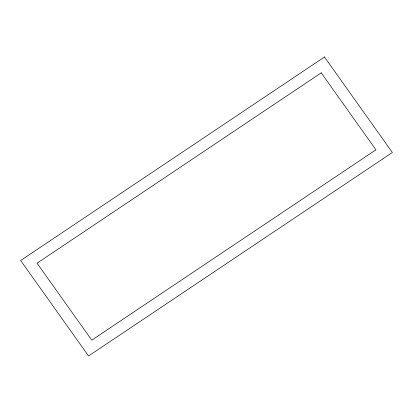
<?xml version="1.0" encoding="UTF-8"?>
<svg xmlns="http://www.w3.org/2000/svg" width="413" height="413" viewBox="0 0 413 413"><rect width="100%" height="100%" fill="white"/><g stroke="black" fill="none" stroke-linecap="round" stroke-linejoin="round"><path stroke-width="0.62" d="M324.458 57.015L20.65 260.51L88.542 355.985L392.35 152.49L324.458 57.015M321.221 72.853L37.056 263.189L91.779 340.147L375.944 149.811L321.221 72.853"/></g></svg>
